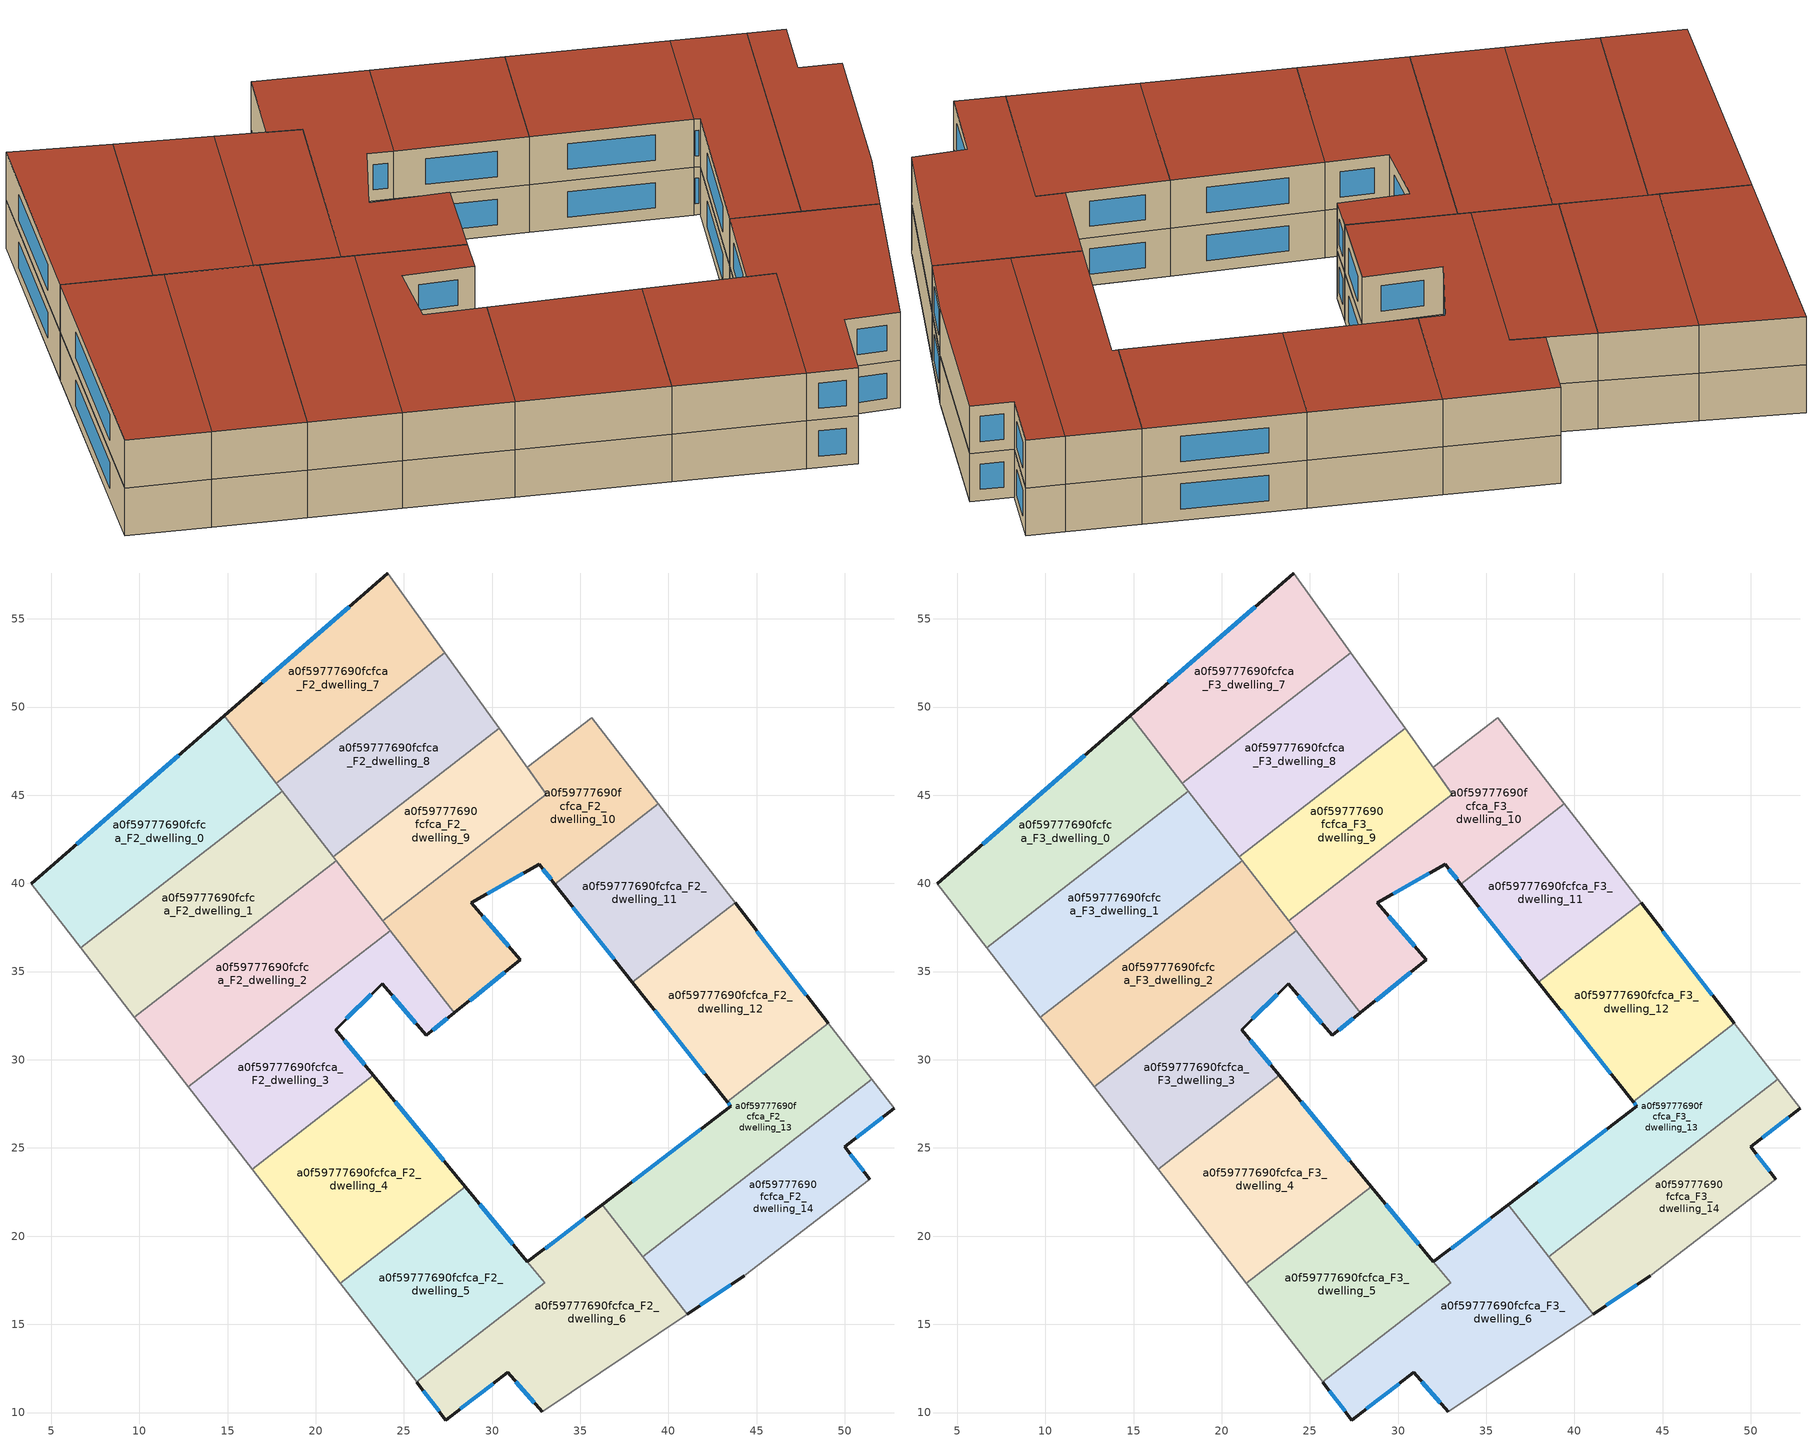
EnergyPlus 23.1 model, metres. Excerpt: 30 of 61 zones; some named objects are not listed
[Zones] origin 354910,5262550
a0f59777690fcfca_F2_dwelling_0
 floor to a0f59777690fcfca_F1_dwelling_0 (EU_floor_Construction): 14.8,49.5 18.12,45.22 6.66,36.36 3.87,39.97 z6
 wall outside (EU_wall_Construction): 14.8,49.5 3.87,39.97 z6:9
 wall to a0f59777690fcfca_F2_dwelling_1 (EU_wall_Construction): 6.66,36.36 18.12,45.22 z6:9
 wall adiabatic (EU_wall_Construction): 3.87,39.97 6.66,36.36 z6:9
 wall to a0f59777690fcfca_F2_dwelling_7 (EU_wall_Construction): 17.76,45.69 14.8,49.5 z6:9
 wall to a0f59777690fcfca_F2_dwelling_8 (EU_wall_Construction): 18.12,45.22 17.76,45.69 z6:9
 window (EU_Window_Construction): 12.23,47.27 6.44,42.21 z6.7:8.3
a0f59777690fcfca_F2_dwelling_1
 floor to a0f59777690fcfca_F1_dwelling_1 (EU_floor_Construction): 18.12,45.22 21.17,41.28 9.72,32.41 6.66,36.36 z6
 wall to a0f59777690fcfca_F2_dwelling_2 (EU_wall_Construction): 9.72,32.41 21.17,41.28 z6:9
 wall adiabatic (EU_wall_Construction): 6.66,36.36 9.72,32.41 z6:9
 wall to a0f59777690fcfca_F2_dwelling_8 (EU_wall_Construction): 20.98,41.52 18.12,45.22 z6:9
 wall to a0f59777690fcfca_F2_dwelling_9 (EU_wall_Construction): 21.17,41.28 20.98,41.52 z6:9
a0f59777690fcfca_F2_dwelling_10
 floor to a0f59777690fcfca_F1_dwelling_10 (EU_floor_Construction): 35.65,49.41 39.43,44.52 33.55,39.96 32.67,41.07 28.81,38.91 31.61,35.66 27.84,32.65 23.8,37.87 33.08,45.05 31.98,46.58 z6
 wall outside (EU_wall_Construction): 27.84,32.65 31.61,35.66 28.81,38.91 32.67,41.07 33.55,39.96 z6:9
 wall adiabatic (EU_wall_Construction): 39.43,44.52 35.65,49.41 31.98,46.58 33.08,45.05 z6:9
 wall to a0f59777690fcfca_F2_dwelling_11 (EU_wall_Construction): 33.55,39.96 39.43,44.52 z6:9
 wall to a0f59777690fcfca_F2_dwelling_3 (EU_wall_Construction): 24.22,37.33 27.84,32.65 z6:9
 wall to a0f59777690fcfca_F2_dwelling_9 (EU_wall_Construction): 33.08,45.05 23.8,37.87 z6:9
 wall to a0f59777690fcfca_F2_dwelling_2 (EU_wall_Construction): 23.8,37.87 24.22,37.33 z6:9
 window (EU_Window_Construction): 32.87,40.81 33.34,40.22 / 29.72,39.42 31.76,40.56 / 30.95,36.42 29.47,38.15 / 28.73,33.36 30.72,34.95 z6.7:8.3
a0f59777690fcfca_F2_dwelling_11
 floor to a0f59777690fcfca_F1_dwelling_11 (EU_floor_Construction): 39.43,44.52 43.77,38.91 37.95,34.41 33.55,39.96 z6
 wall outside (EU_wall_Construction): 33.55,39.96 37.95,34.41 z6:9
 wall adiabatic (EU_wall_Construction): 43.77,38.91 39.43,44.52 z6:9
 wall to a0f59777690fcfca_F2_dwelling_12 (EU_wall_Construction): 37.95,34.41 43.77,38.91 z6:9
 window (EU_Window_Construction): 34.58,38.66 36.92,35.71 z6.7:8.3
a0f59777690fcfca_F2_dwelling_12
 floor to a0f59777690fcfca_F1_dwelling_12 (EU_floor_Construction): 43.77,38.91 49.07,32.07 43.33,27.62 37.95,34.41 z6
 wall outside (EU_wall_Construction): 49.07,32.07 43.77,38.91 / 37.95,34.41 43.33,27.62 z6:9
 wall to a0f59777690fcfca_F2_dwelling_13 (EU_wall_Construction): 43.33,27.62 49.07,32.07 z6:9
 window (EU_Window_Construction): 47.82,33.67 45.02,37.3 / 39.21,32.81 42.07,29.22 z6.7:8.3
a0f59777690fcfca_F2_dwelling_13
 floor to a0f59777690fcfca_F1_dwelling_13 (EU_floor_Construction): 49.07,32.07 51.53,28.89 38.53,18.83 36.25,21.79 43.53,27.37 43.33,27.62 z6
 wall outside (EU_wall_Construction): 43.33,27.62 43.53,27.37 36.25,21.79 z6:9
 wall adiabatic (EU_wall_Construction): 51.53,28.89 49.07,32.07 z6:9
 wall to a0f59777690fcfca_F2_dwelling_14 (EU_wall_Construction): 38.53,18.83 51.53,28.89 z6:9
 wall to a0f59777690fcfca_F2_dwelling_6 (EU_wall_Construction): 36.25,21.79 38.53,18.83 z6:9
 window (EU_Window_Construction): 41.82,26.06 37.96,23.1 / 43.37,27.56 43.48,27.43 z6.7:8.3
a0f59777690fcfca_F2_dwelling_14
 floor to a0f59777690fcfca_F1_dwelling_14 (EU_floor_Construction): 51.53,28.89 52.8,27.24 49.98,25.08 51.41,23.24 44.29,17.77 41.05,15.58 38.53,18.83 z6
 wall outside (EU_wall_Construction): 41.05,15.58 44.29,17.77 / 51.41,23.24 49.98,25.08 52.8,27.24 z6:9
 wall adiabatic (EU_wall_Construction): 44.29,17.77 51.41,23.24 / 52.8,27.24 51.53,28.89 z6:9
 wall to a0f59777690fcfca_F2_dwelling_6 (EU_wall_Construction): 38.53,18.83 41.05,15.58 z6:9
 window (EU_Window_Construction): 41.81,16.09 43.53,17.25 / 50.64,25.58 52.14,26.73 / 51.07,23.67 50.32,24.64 z6.7:8.3
a0f59777690fcfca_F2_dwelling_2
 floor to a0f59777690fcfca_F1_dwelling_2 (EU_floor_Construction): 21.17,41.28 24.22,37.33 12.77,28.47 9.72,32.41 z6
 wall to a0f59777690fcfca_F2_dwelling_3 (EU_wall_Construction): 12.77,28.47 24.22,37.33 z6:9
 wall adiabatic (EU_wall_Construction): 9.72,32.41 12.77,28.47 z6:9
 wall to a0f59777690fcfca_F2_dwelling_9 (EU_wall_Construction): 23.8,37.87 21.17,41.28 z6:9
a0f59777690fcfca_F2_dwelling_3
 floor to a0f59777690fcfca_F1_dwelling_3 (EU_floor_Construction): 24.22,37.33 27.84,32.65 26.26,31.39 23.76,34.32 21.13,31.72 23.27,29.12 16.39,23.79 12.77,28.47 z6
 wall outside (EU_wall_Construction): 23.27,29.12 21.13,31.72 23.76,34.32 26.26,31.39 27.84,32.65 z6:9
 wall to a0f59777690fcfca_F2_dwelling_4 (EU_wall_Construction): 16.39,23.79 23.27,29.12 z6:9
 wall adiabatic (EU_wall_Construction): 12.77,28.47 16.39,23.79 z6:9
 window (EU_Window_Construction): 24.35,33.63 25.67,32.08 / 21.74,32.33 23.14,33.71 / 22.77,29.73 21.63,31.11 / 26.63,31.69 27.47,32.36 z6.7:8.3
a0f59777690fcfca_F2_dwelling_4
 floor to a0f59777690fcfca_F1_dwelling_4 (EU_floor_Construction): 23.27,29.12 28.48,22.8 21.39,17.32 16.39,23.79 z6
 wall outside (EU_wall_Construction): 28.48,22.8 23.27,29.12 z6:9
 wall to a0f59777690fcfca_F2_dwelling_5 (EU_wall_Construction): 21.39,17.32 28.48,22.8 z6:9
 wall adiabatic (EU_wall_Construction): 16.39,23.79 21.39,17.32 z6:9
 window (EU_Window_Construction): 27.26,24.29 24.5,27.63 z6.7:8.3
a0f59777690fcfca_F2_dwelling_5
 floor to a0f59777690fcfca_F1_dwelling_5 (EU_floor_Construction): 28.48,22.8 32.98,17.35 25.72,11.73 21.39,17.32 z6
 wall outside (EU_wall_Construction): 32,18.54 28.48,22.8 z6:9
 wall adiabatic (EU_wall_Construction): 21.39,17.32 25.72,11.73 z6:9
 wall to a0f59777690fcfca_F2_dwelling_6 (EU_wall_Construction): 25.72,11.73 32.98,17.35 32.01,18.54 z6:9
 window (EU_Window_Construction): 31.18,19.54 29.31,21.8 z6.7:8.3
a0f59777690fcfca_F2_dwelling_6
 floor to a0f59777690fcfca_F1_dwelling_6 (EU_floor_Construction): 36.25,21.79 41.05,15.58 32.84,10.04 30.89,12.27 27.38,9.58 25.72,11.73 32.98,17.35 32.01,18.54 z6
 wall outside (EU_wall_Construction): 36.25,21.79 32.01,18.54 / 25.72,11.73 27.38,9.58 30.89,12.27 32.84,10.04 z6:9
 wall adiabatic (EU_wall_Construction): 32.84,10.04 41.05,15.58 z6:9
 window (EU_Window_Construction): 35.25,21.03 33,19.3 / 31.34,11.75 32.38,10.57 / 28.2,10.21 30.06,11.64 / 26.11,11.22 26.99,10.08 z6.7:8.3
a0f59777690fcfca_F2_dwelling_7
 floor to a0f59777690fcfca_F1_dwelling_7 (EU_floor_Construction): 24.08,57.6 27.32,53.09 17.76,45.69 14.8,49.5 z6
 wall outside (EU_wall_Construction): 24.08,57.6 14.8,49.5 z6:9
 wall to a0f59777690fcfca_F2_dwelling_8 (EU_wall_Construction): 17.76,45.69 27.32,53.09 z6:9
 wall adiabatic (EU_wall_Construction): 27.32,53.09 24.08,57.6 z6:9
 window (EU_Window_Construction): 21.9,55.7 16.98,51.41 z6.7:8.3
a0f59777690fcfca_F2_dwelling_8
 floor to a0f59777690fcfca_F1_dwelling_8 (EU_floor_Construction): 27.32,53.09 30.39,48.8 20.98,41.52 17.76,45.69 z6
 wall to a0f59777690fcfca_F2_dwelling_9 (EU_wall_Construction): 20.98,41.52 30.39,48.8 z6:9
 wall adiabatic (EU_wall_Construction): 30.39,48.8 27.32,53.09 z6:9
a0f59777690fcfca_F2_dwelling_9
 floor to a0f59777690fcfca_F1_dwelling_9 (EU_floor_Construction): 30.39,48.8 33.08,45.05 23.8,37.87 20.98,41.52 z6
 wall adiabatic (EU_wall_Construction): 33.08,45.05 30.39,48.8 z6:9
a0f59777690fcfca_F3_dwelling_0
 floor to a0f59777690fcfca_F2_dwelling_0 (EU_floor_Construction): 14.8,49.5 18.12,45.22 6.66,36.36 3.87,39.97 z9
 wall outside (EU_wall_Construction): 14.8,49.5 3.87,39.97 z9:12
 wall to a0f59777690fcfca_F3_dwelling_1 (EU_wall_Construction): 6.66,36.36 18.12,45.22 z9:12
 wall adiabatic (EU_wall_Construction): 3.87,39.97 6.66,36.36 z9:12
 wall to a0f59777690fcfca_F3_dwelling_7 (EU_wall_Construction): 17.76,45.69 14.8,49.5 z9:12
 wall to a0f59777690fcfca_F3_dwelling_8 (EU_wall_Construction): 18.12,45.22 17.76,45.69 z9:12
 window (EU_Window_Construction): 12.23,47.27 6.44,42.21 z9.7:11.3
 roof outside (EU_roof_Construction): 18.12,45.22 14.8,49.5 3.87,39.97 6.66,36.36 z12
a0f59777690fcfca_F3_dwelling_1
 floor to a0f59777690fcfca_F2_dwelling_1 (EU_floor_Construction): 18.12,45.22 21.17,41.28 9.72,32.41 6.66,36.36 z9
 wall to a0f59777690fcfca_F3_dwelling_2 (EU_wall_Construction): 9.72,32.41 21.17,41.28 z9:12
 wall adiabatic (EU_wall_Construction): 6.66,36.36 9.72,32.41 z9:12
 wall to a0f59777690fcfca_F3_dwelling_8 (EU_wall_Construction): 20.98,41.52 18.12,45.22 z9:12
 wall to a0f59777690fcfca_F3_dwelling_9 (EU_wall_Construction): 21.17,41.28 20.98,41.52 z9:12
 roof outside (EU_roof_Construction): 21.17,41.28 18.12,45.22 6.66,36.36 9.72,32.41 z12
a0f59777690fcfca_F3_dwelling_10
 floor to a0f59777690fcfca_F2_dwelling_10 (EU_floor_Construction): 35.65,49.41 39.43,44.52 33.55,39.96 32.67,41.07 28.81,38.91 31.61,35.66 27.84,32.65 23.8,37.87 33.08,45.05 31.98,46.58 z9
 wall outside (EU_wall_Construction): 27.84,32.65 31.61,35.66 28.81,38.91 32.67,41.07 33.55,39.96 z9:12
 wall adiabatic (EU_wall_Construction): 39.43,44.52 35.65,49.41 31.98,46.58 33.08,45.05 z9:12
 wall to a0f59777690fcfca_F3_dwelling_11 (EU_wall_Construction): 33.55,39.96 39.43,44.52 z9:12
 wall to a0f59777690fcfca_F3_dwelling_3 (EU_wall_Construction): 24.22,37.33 27.84,32.65 z9:12
 wall to a0f59777690fcfca_F3_dwelling_9 (EU_wall_Construction): 33.08,45.05 23.8,37.87 z9:12
 wall to a0f59777690fcfca_F3_dwelling_2 (EU_wall_Construction): 23.8,37.87 24.22,37.33 z9:12
 window (EU_Window_Construction): 32.87,40.81 33.34,40.22 / 29.72,39.42 31.76,40.56 / 30.95,36.42 29.47,38.15 / 28.73,33.36 30.72,34.95 z9.7:11.3
 roof outside (EU_roof_Construction): 31.61,35.66 28.81,38.91 32.67,41.07 33.55,39.96 39.43,44.52 35.65,49.41 31.98,46.58 33.08,45.05 23.8,37.87 27.84,32.65 z12
a0f59777690fcfca_F3_dwelling_11
 floor to a0f59777690fcfca_F2_dwelling_11 (EU_floor_Construction): 39.43,44.52 43.77,38.91 37.95,34.41 33.55,39.96 z9
 wall outside (EU_wall_Construction): 33.55,39.96 37.95,34.41 z9:12
 wall adiabatic (EU_wall_Construction): 43.77,38.91 39.43,44.52 z9:12
 wall to a0f59777690fcfca_F3_dwelling_12 (EU_wall_Construction): 37.95,34.41 43.77,38.91 z9:12
 window (EU_Window_Construction): 34.58,38.66 36.92,35.71 z9.7:11.3
 roof outside (EU_roof_Construction): 43.77,38.91 39.43,44.52 33.55,39.96 37.95,34.41 z12
a0f59777690fcfca_F3_dwelling_12
 floor to a0f59777690fcfca_F2_dwelling_12 (EU_floor_Construction): 43.77,38.91 49.07,32.07 43.33,27.62 37.95,34.41 z9
 wall outside (EU_wall_Construction): 49.07,32.07 43.77,38.91 / 37.95,34.41 43.33,27.62 z9:12
 wall to a0f59777690fcfca_F3_dwelling_13 (EU_wall_Construction): 43.33,27.62 49.07,32.07 z9:12
 window (EU_Window_Construction): 47.82,33.67 45.02,37.3 / 39.21,32.81 42.07,29.22 z9.7:11.3
 roof outside (EU_roof_Construction): 49.07,32.07 43.77,38.91 37.95,34.41 43.33,27.62 z12
a0f59777690fcfca_F3_dwelling_13
 floor to a0f59777690fcfca_F2_dwelling_13 (EU_floor_Construction): 49.07,32.07 51.53,28.89 38.53,18.83 36.25,21.79 43.53,27.37 43.33,27.62 z9
 wall outside (EU_wall_Construction): 43.33,27.62 43.53,27.37 36.25,21.79 z9:12
 wall adiabatic (EU_wall_Construction): 51.53,28.89 49.07,32.07 z9:12
 wall to a0f59777690fcfca_F3_dwelling_14 (EU_wall_Construction): 38.53,18.83 51.53,28.89 z9:12
 wall to a0f59777690fcfca_F3_dwelling_6 (EU_wall_Construction): 36.25,21.79 38.53,18.83 z9:12
 window (EU_Window_Construction): 41.82,26.06 37.96,23.1 / 43.37,27.56 43.48,27.43 z9.7:11.3
 roof outside (EU_roof_Construction): 51.53,28.89 49.07,32.07 43.33,27.62 43.53,27.37 36.25,21.79 38.53,18.83 z12
a0f59777690fcfca_F3_dwelling_14
 floor to a0f59777690fcfca_F2_dwelling_14 (EU_floor_Construction): 51.53,28.89 52.8,27.24 49.98,25.08 51.41,23.24 44.29,17.77 41.05,15.58 38.53,18.83 z9
 wall outside (EU_wall_Construction): 41.05,15.58 44.29,17.77 / 51.41,23.24 49.98,25.08 52.8,27.24 z9:12
 wall adiabatic (EU_wall_Construction): 44.29,17.77 51.41,23.24 / 52.8,27.24 51.53,28.89 z9:12
 wall to a0f59777690fcfca_F3_dwelling_6 (EU_wall_Construction): 38.53,18.83 41.05,15.58 z9:12
 window (EU_Window_Construction): 41.81,16.09 43.53,17.25 / 50.64,25.58 52.14,26.73 / 51.07,23.67 50.32,24.64 z9.7:11.3
 roof outside (EU_roof_Construction): 51.41,23.24 49.98,25.08 52.8,27.24 51.53,28.89 38.53,18.83 41.05,15.58 44.29,17.77 z12
a0f59777690fcfca_F3_dwelling_2
 floor to a0f59777690fcfca_F2_dwelling_2 (EU_floor_Construction): 21.17,41.28 24.22,37.33 12.77,28.47 9.72,32.41 z9
 wall to a0f59777690fcfca_F3_dwelling_3 (EU_wall_Construction): 12.77,28.47 24.22,37.33 z9:12
 wall adiabatic (EU_wall_Construction): 9.72,32.41 12.77,28.47 z9:12
 wall to a0f59777690fcfca_F3_dwelling_9 (EU_wall_Construction): 23.8,37.87 21.17,41.28 z9:12
 roof outside (EU_roof_Construction): 24.22,37.33 21.17,41.28 9.72,32.41 12.77,28.47 z12
a0f59777690fcfca_F3_dwelling_3
 floor to a0f59777690fcfca_F2_dwelling_3 (EU_floor_Construction): 24.22,37.33 27.84,32.65 26.26,31.39 23.76,34.32 21.13,31.72 23.27,29.12 16.39,23.79 12.77,28.47 z9
 wall outside (EU_wall_Construction): 23.27,29.12 21.13,31.72 23.76,34.32 26.26,31.39 27.84,32.65 z9:12
 wall to a0f59777690fcfca_F3_dwelling_4 (EU_wall_Construction): 16.39,23.79 23.27,29.12 z9:12
 wall adiabatic (EU_wall_Construction): 12.77,28.47 16.39,23.79 z9:12
 window (EU_Window_Construction): 24.35,33.63 25.67,32.08 / 21.74,32.33 23.14,33.71 / 22.77,29.73 21.63,31.11 / 26.63,31.69 27.47,32.36 z9.7:11.3
 roof outside (EU_roof_Construction): 23.27,29.12 21.13,31.72 23.76,34.32 26.26,31.39 27.84,32.65 24.22,37.33 12.77,28.47 16.39,23.79 z12
a0f59777690fcfca_F3_dwelling_4
 floor to a0f59777690fcfca_F2_dwelling_4 (EU_floor_Construction): 23.27,29.12 28.48,22.8 21.39,17.32 16.39,23.79 z9
 wall outside (EU_wall_Construction): 28.48,22.8 23.27,29.12 z9:12
 wall to a0f59777690fcfca_F3_dwelling_5 (EU_wall_Construction): 21.39,17.32 28.48,22.8 z9:12
 wall adiabatic (EU_wall_Construction): 16.39,23.79 21.39,17.32 z9:12
 window (EU_Window_Construction): 27.26,24.29 24.5,27.63 z9.7:11.3
 roof outside (EU_roof_Construction): 28.48,22.8 23.27,29.12 16.39,23.79 21.39,17.32 z12
a0f59777690fcfca_F3_dwelling_5
 floor to a0f59777690fcfca_F2_dwelling_5 (EU_floor_Construction): 28.48,22.8 32.98,17.35 25.72,11.73 21.39,17.32 z9
 wall outside (EU_wall_Construction): 32,18.54 28.48,22.8 z9:12
 wall adiabatic (EU_wall_Construction): 21.39,17.32 25.72,11.73 z9:12
 wall to a0f59777690fcfca_F3_dwelling_6 (EU_wall_Construction): 25.72,11.73 32.98,17.35 32.01,18.54 z9:12
 window (EU_Window_Construction): 31.18,19.54 29.31,21.8 z9.7:11.3
 roof outside (EU_roof_Construction): 32.98,17.35 28.48,22.8 21.39,17.32 25.72,11.73 z12
a0f59777690fcfca_F3_dwelling_6
 floor to a0f59777690fcfca_F2_dwelling_6 (EU_floor_Construction): 36.25,21.79 41.05,15.58 32.84,10.04 30.89,12.27 27.38,9.58 25.72,11.73 32.98,17.35 32.01,18.54 z9
 wall outside (EU_wall_Construction): 36.25,21.79 32.01,18.54 / 25.72,11.73 27.38,9.58 30.89,12.27 32.84,10.04 z9:12
 wall adiabatic (EU_wall_Construction): 32.84,10.04 41.05,15.58 z9:12
 window (EU_Window_Construction): 35.25,21.03 33,19.3 / 31.34,11.75 32.38,10.57 / 28.2,10.21 30.06,11.64 / 26.11,11.22 26.99,10.08 z9.7:11.3
 roof outside (EU_roof_Construction): 41.05,15.58 36.25,21.79 32.01,18.54 32.98,17.35 25.72,11.73 27.38,9.58 30.89,12.27 32.84,10.04 z12
a0f59777690fcfca_F3_dwelling_7
 floor to a0f59777690fcfca_F2_dwelling_7 (EU_floor_Construction): 24.08,57.6 27.32,53.09 17.76,45.69 14.8,49.5 z9
 wall outside (EU_wall_Construction): 24.08,57.6 14.8,49.5 z9:12
 wall to a0f59777690fcfca_F3_dwelling_8 (EU_wall_Construction): 17.76,45.69 27.32,53.09 z9:12
 wall adiabatic (EU_wall_Construction): 27.32,53.09 24.08,57.6 z9:12
 window (EU_Window_Construction): 21.9,55.7 16.98,51.41 z9.7:11.3
 roof outside (EU_roof_Construction): 27.32,53.09 24.08,57.6 14.8,49.5 17.76,45.69 z12
a0f59777690fcfca_F3_dwelling_8
 floor to a0f59777690fcfca_F2_dwelling_8 (EU_floor_Construction): 27.32,53.09 30.39,48.8 20.98,41.52 17.76,45.69 z9
 wall to a0f59777690fcfca_F3_dwelling_9 (EU_wall_Construction): 20.98,41.52 30.39,48.8 z9:12
 wall adiabatic (EU_wall_Construction): 30.39,48.8 27.32,53.09 z9:12
 roof outside (EU_roof_Construction): 30.39,48.8 27.32,53.09 17.76,45.69 20.98,41.52 z12
a0f59777690fcfca_F3_dwelling_9
 floor to a0f59777690fcfca_F2_dwelling_9 (EU_floor_Construction): 30.39,48.8 33.08,45.05 23.8,37.87 20.98,41.52 z9
 wall adiabatic (EU_wall_Construction): 33.08,45.05 30.39,48.8 z9:12
 roof outside (EU_roof_Construction): 33.08,45.05 30.39,48.8 20.98,41.52 23.8,37.87 z12
[Building]
EU S2 Campaign: North Axis=0; Terrain=City; Solar Distribution=FullExterior
[Site:Location]
Budapest.Ferenc.Liszt.Intl.AP: Latitude=47.437; Longitude=19.256; Time Zone=1; Elevation=185
[SizingPeriod:WeatherFileDays]
AnnualSizingPeriod: Begin Month=1; Begin Day of Month=1; End Month=12; End Day of Month=31; Day of Week for Start Day=Monday; Use Weather File Daylight Saving Period=No; Use Weather File Rain and Snow Indicators=No
[MATERIAL]
EU_InternalMass_Material: Roughness=MediumRough; Thickness=0.1; Conductivity=1; Density=1800; Specific Heat=900; Thermal Absorptance=0.9; Solar Absorptance=0.7; Visible Absorptance=0.7
[MATERIAL:NOMASS] Roughness=MediumRough; Thermal Absorptance=0.9; Solar Absorptance=0.7; Visible Absorptance=0.7
Name | Thermal Resistance
EU_wall_NoMass | 0.832559
EU_roof_NoMass | 1.39638
EU_floor_NoMass | 0.872794
[WINDOWMATERIAL:SIMPLEGLAZINGSYSTEM]
EU_Window_SimpleGlazing: UFactor=2.79869; Solar Heat Gain Coefficient=0.75; Visible Transmittance=0.75
[CONSTRUCTION]
EU_wall_Construction: EU_wall_NoMass
EU_roof_Construction: EU_roof_NoMass
EU_floor_Construction: EU_floor_NoMass
EU_Window_Construction: EU_Window_SimpleGlazing
EU_InternalMass_Construction: EU_InternalMass_Material
[ZONE] Type=1; Multiplier=1; Ceiling Height=autocalculate; Floor Area=autocalculate; Part of Total Floor Area=Yes
Name | Volume
a0f59777690fcfca_F2_dwelling_0; a0f59777690fcfca_F3_dwelling_0 | 216.786
a0f59777690fcfca_F2_dwelling_1; a0f59777690fcfca_F3_dwelling_1 | 216.788
a0f59777690fcfca_F2_dwelling_10; a0f59777690fcfca_F3_dwelling_10 | 248.154
a0f59777690fcfca_F2_dwelling_11; a0f59777690fcfca_F3_dwelling_11 | 157.465
a0f59777690fcfca_F2_dwelling_12; a0f59777690fcfca_F3_dwelling_12 | 189.694
a0f59777690fcfca_F2_dwelling_13; a0f59777690fcfca_F3_dwelling_13 | 189.69
a0f59777690fcfca_F2_dwelling_14; a0f59777690fcfca_F3_dwelling_14 | 189.686
a0f59777690fcfca_F2_dwelling_2; a0f59777690fcfca_F3_dwelling_2 | 216.749
a0f59777690fcfca_F2_dwelling_3; a0f59777690fcfca_F3_dwelling_3 | 216.849
a0f59777690fcfca_F2_dwelling_4; a0f59777690fcfca_F3_dwelling_4 | 216.71
a0f59777690fcfca_F2_dwelling_5; a0f59777690fcfca_F3_dwelling_5 | 192.337
a0f59777690fcfca_F2_dwelling_6; a0f59777690fcfca_F3_dwelling_6 | 241.131
a0f59777690fcfca_F2_dwelling_7; a0f59777690fcfca_F3_dwelling_7 | 189.691
a0f59777690fcfca_F2_dwelling_8; a0f59777690fcfca_F3_dwelling_8 | 189.697
a0f59777690fcfca_F2_dwelling_9; a0f59777690fcfca_F3_dwelling_9 | 163.408
[INTERNALMASS] Construction=EU_InternalMass_Construction
Name | Zone or ZoneList | Surface Area
a0f59777690fcfca_F2_dwelling_0_EU_InternalMass | a0f59777690fcfca_F2_dwelling_0 | 72.2622
a0f59777690fcfca_F2_dwelling_1_EU_InternalMass | a0f59777690fcfca_F2_dwelling_1 | 72.2628
a0f59777690fcfca_F2_dwelling_2_EU_InternalMass | a0f59777690fcfca_F2_dwelling_2 | 72.2497
a0f59777690fcfca_F2_dwelling_3_EU_InternalMass | a0f59777690fcfca_F2_dwelling_3 | 72.2827
a0f59777690fcfca_F2_dwelling_4_EU_InternalMass | a0f59777690fcfca_F2_dwelling_4 | 72.2366
a0f59777690fcfca_F2_dwelling_5_EU_InternalMass | a0f59777690fcfca_F2_dwelling_5 | 64.1364
a0f59777690fcfca_F2_dwelling_6_EU_InternalMass | a0f59777690fcfca_F2_dwelling_6 | 80.3788
a0f59777690fcfca_F2_dwelling_7_EU_InternalMass | a0f59777690fcfca_F2_dwelling_7 | 63.2305
a0f59777690fcfca_F2_dwelling_8_EU_InternalMass | a0f59777690fcfca_F2_dwelling_8 | 63.232
a0f59777690fcfca_F2_dwelling_9_EU_InternalMass | a0f59777690fcfca_F2_dwelling_9 | 54.4799
a0f59777690fcfca_F2_dwelling_10_EU_InternalMass | a0f59777690fcfca_F2_dwelling_10 | 82.7177
a0f59777690fcfca_F2_dwelling_11_EU_InternalMass | a0f59777690fcfca_F2_dwelling_11 | 52.4884
a0f59777690fcfca_F2_dwelling_12_EU_InternalMass | a0f59777690fcfca_F2_dwelling_12 | 63.2314
a0f59777690fcfca_F2_dwelling_13_EU_InternalMass | a0f59777690fcfca_F2_dwelling_13 | 63.2299
a0f59777690fcfca_F2_dwelling_14_EU_InternalMass | a0f59777690fcfca_F2_dwelling_14 | 63.2289
a0f59777690fcfca_F3_dwelling_0_EU_InternalMass | a0f59777690fcfca_F3_dwelling_0 | 72.2622
a0f59777690fcfca_F3_dwelling_1_EU_InternalMass | a0f59777690fcfca_F3_dwelling_1 | 72.2628
a0f59777690fcfca_F3_dwelling_2_EU_InternalMass | a0f59777690fcfca_F3_dwelling_2 | 72.2497
a0f59777690fcfca_F3_dwelling_3_EU_InternalMass | a0f59777690fcfca_F3_dwelling_3 | 72.2827
a0f59777690fcfca_F3_dwelling_4_EU_InternalMass | a0f59777690fcfca_F3_dwelling_4 | 72.2366
a0f59777690fcfca_F3_dwelling_5_EU_InternalMass | a0f59777690fcfca_F3_dwelling_5 | 64.1364
a0f59777690fcfca_F3_dwelling_6_EU_InternalMass | a0f59777690fcfca_F3_dwelling_6 | 80.3788
a0f59777690fcfca_F3_dwelling_7_EU_InternalMass | a0f59777690fcfca_F3_dwelling_7 | 63.2305
a0f59777690fcfca_F3_dwelling_8_EU_InternalMass | a0f59777690fcfca_F3_dwelling_8 | 63.232
a0f59777690fcfca_F3_dwelling_9_EU_InternalMass | a0f59777690fcfca_F3_dwelling_9 | 54.4799
a0f59777690fcfca_F3_dwelling_10_EU_InternalMass | a0f59777690fcfca_F3_dwelling_10 | 82.7177
a0f59777690fcfca_F3_dwelling_11_EU_InternalMass | a0f59777690fcfca_F3_dwelling_11 | 52.4884
a0f59777690fcfca_F3_dwelling_12_EU_InternalMass | a0f59777690fcfca_F3_dwelling_12 | 63.2314
a0f59777690fcfca_F3_dwelling_13_EU_InternalMass | a0f59777690fcfca_F3_dwelling_13 | 63.2299
a0f59777690fcfca_F3_dwelling_14_EU_InternalMass | a0f59777690fcfca_F3_dwelling_14 | 63.2289
[OTHEREQUIPMENT] Fuel Type=Electricity; Design Level Calculation Method=Watts/Area; Power per Zone Floor Area=1; Fraction Latent=0; Fraction Radiant=0; Fraction Lost=0; Carbon Dioxide Generation Rate=0; EndUse Subcategory=EU_Step8_InternalGains
Name | Zone or ZoneList or Space or SpaceList | Schedule
EU_Step8_InternalGain_a0f59777690fcfca_F2_dwelling_0_f000 | a0f59777690fcfca_F2_dwelling_0 | EU_Step8_GainSchedule_a0f59777690fcfca_F2_dwelling_0_f000
EU_Step8_InternalGain_a0f59777690fcfca_F2_dwelling_1_f000 | a0f59777690fcfca_F2_dwelling_1 | EU_Step8_GainSchedule_a0f59777690fcfca_F2_dwelling_1_f000
EU_Step8_InternalGain_a0f59777690fcfca_F2_dwelling_2_f000 | a0f59777690fcfca_F2_dwelling_2 | EU_Step8_GainSchedule_a0f59777690fcfca_F2_dwelling_2_f000
EU_Step8_InternalGain_a0f59777690fcfca_F2_dwelling_3_f000 | a0f59777690fcfca_F2_dwelling_3 | EU_Step8_GainSchedule_a0f59777690fcfca_F2_dwelling_3_f000
EU_Step8_InternalGain_a0f59777690fcfca_F2_dwelling_4_f000 | a0f59777690fcfca_F2_dwelling_4 | EU_Step8_GainSchedule_a0f59777690fcfca_F2_dwelling_4_f000
EU_Step8_InternalGain_a0f59777690fcfca_F2_dwelling_5_f000 | a0f59777690fcfca_F2_dwelling_5 | EU_Step8_GainSchedule_a0f59777690fcfca_F2_dwelling_5_f000
EU_Step8_InternalGain_a0f59777690fcfca_F2_dwelling_6_f000 | a0f59777690fcfca_F2_dwelling_6 | EU_Step8_GainSchedule_a0f59777690fcfca_F2_dwelling_6_f000
EU_Step8_InternalGain_a0f59777690fcfca_F2_dwelling_7_f000 | a0f59777690fcfca_F2_dwelling_7 | EU_Step8_GainSchedule_a0f59777690fcfca_F2_dwelling_7_f000
EU_Step8_InternalGain_a0f59777690fcfca_F2_dwelling_8_f000 | a0f59777690fcfca_F2_dwelling_8 | EU_Step8_GainSchedule_a0f59777690fcfca_F2_dwelling_8_f000
EU_Step8_InternalGain_a0f59777690fcfca_F2_dwelling_9_f000 | a0f59777690fcfca_F2_dwelling_9 | EU_Step8_GainSchedule_a0f59777690fcfca_F2_dwelling_9_f000
EU_Step8_InternalGain_a0f59777690fcfca_F2_dwelling_10_f000 | a0f59777690fcfca_F2_dwelling_10 | EU_Step8_GainSchedule_a0f59777690fcfca_F2_dwelling_10_f000
EU_Step8_InternalGain_a0f59777690fcfca_F2_dwelling_11_f000 | a0f59777690fcfca_F2_dwelling_11 | EU_Step8_GainSchedule_a0f59777690fcfca_F2_dwelling_11_f000
EU_Step8_InternalGain_a0f59777690fcfca_F2_dwelling_12_f000 | a0f59777690fcfca_F2_dwelling_12 | EU_Step8_GainSchedule_a0f59777690fcfca_F2_dwelling_12_f000
EU_Step8_InternalGain_a0f59777690fcfca_F2_dwelling_13_f000 | a0f59777690fcfca_F2_dwelling_13 | EU_Step8_GainSchedule_a0f59777690fcfca_F2_dwelling_13_f000
EU_Step8_InternalGain_a0f59777690fcfca_F2_dwelling_14_f000 | a0f59777690fcfca_F2_dwelling_14 | EU_Step8_GainSchedule_a0f59777690fcfca_F2_dwelling_14_f000
EU_Step8_InternalGain_a0f59777690fcfca_F3_dwelling_0_f000 | a0f59777690fcfca_F3_dwelling_0 | EU_Step8_GainSchedule_a0f59777690fcfca_F3_dwelling_0_f000
EU_Step8_InternalGain_a0f59777690fcfca_F3_dwelling_1_f000 | a0f59777690fcfca_F3_dwelling_1 | EU_Step8_GainSchedule_a0f59777690fcfca_F3_dwelling_1_f000
EU_Step8_InternalGain_a0f59777690fcfca_F3_dwelling_2_f000 | a0f59777690fcfca_F3_dwelling_2 | EU_Step8_GainSchedule_a0f59777690fcfca_F3_dwelling_2_f000
EU_Step8_InternalGain_a0f59777690fcfca_F3_dwelling_3_f000 | a0f59777690fcfca_F3_dwelling_3 | EU_Step8_GainSchedule_a0f59777690fcfca_F3_dwelling_3_f000
EU_Step8_InternalGain_a0f59777690fcfca_F3_dwelling_4_f000 | a0f59777690fcfca_F3_dwelling_4 | EU_Step8_GainSchedule_a0f59777690fcfca_F3_dwelling_4_f000
EU_Step8_InternalGain_a0f59777690fcfca_F3_dwelling_5_f000 | a0f59777690fcfca_F3_dwelling_5 | EU_Step8_GainSchedule_a0f59777690fcfca_F3_dwelling_5_f000
EU_Step8_InternalGain_a0f59777690fcfca_F3_dwelling_6_f000 | a0f59777690fcfca_F3_dwelling_6 | EU_Step8_GainSchedule_a0f59777690fcfca_F3_dwelling_6_f000
EU_Step8_InternalGain_a0f59777690fcfca_F3_dwelling_7_f000 | a0f59777690fcfca_F3_dwelling_7 | EU_Step8_GainSchedule_a0f59777690fcfca_F3_dwelling_7_f000
EU_Step8_InternalGain_a0f59777690fcfca_F3_dwelling_8_f000 | a0f59777690fcfca_F3_dwelling_8 | EU_Step8_GainSchedule_a0f59777690fcfca_F3_dwelling_8_f000
EU_Step8_InternalGain_a0f59777690fcfca_F3_dwelling_9_f000 | a0f59777690fcfca_F3_dwelling_9 | EU_Step8_GainSchedule_a0f59777690fcfca_F3_dwelling_9_f000
EU_Step8_InternalGain_a0f59777690fcfca_F3_dwelling_10_f000 | a0f59777690fcfca_F3_dwelling_10 | EU_Step8_GainSchedule_a0f59777690fcfca_F3_dwelling_10_f000
EU_Step8_InternalGain_a0f59777690fcfca_F3_dwelling_11_f000 | a0f59777690fcfca_F3_dwelling_11 | EU_Step8_GainSchedule_a0f59777690fcfca_F3_dwelling_11_f000
EU_Step8_InternalGain_a0f59777690fcfca_F3_dwelling_12_f000 | a0f59777690fcfca_F3_dwelling_12 | EU_Step8_GainSchedule_a0f59777690fcfca_F3_dwelling_12_f000
EU_Step8_InternalGain_a0f59777690fcfca_F3_dwelling_13_f000 | a0f59777690fcfca_F3_dwelling_13 | EU_Step8_GainSchedule_a0f59777690fcfca_F3_dwelling_13_f000
EU_Step8_InternalGain_a0f59777690fcfca_F3_dwelling_14_f000 | a0f59777690fcfca_F3_dwelling_14 | EU_Step8_GainSchedule_a0f59777690fcfca_F3_dwelling_14_f000
[ZONEVENTILATION:DESIGNFLOWRATE] Schedule=EU_AlwaysOn; Design Flow Rate Calculation Method=AirChanges/Hour; Air Changes per Hour=0.475469; Ventilation Type=Natural; Fan Pressure Rise=0; Fan Total Efficiency=1; Constant Term Coefficient=1; Temperature Term Coefficient=0; Velocity Term Coefficient=0; Velocity Squared Term Coefficient=0; Minimum Indoor Temperature=-100; Maximum Indoor Temperature=100; Delta Temperature=-100; Minimum Outdoor Temperature=-100; Maximum Outdoor Temperature=100; Maximum Wind Speed=40
Name | Zone or ZoneList or Space or SpaceList
EU_ConstantAir_a0f59777690fcfca_F2_dwelling_0 | a0f59777690fcfca_F2_dwelling_0
EU_ConstantAir_a0f59777690fcfca_F2_dwelling_1 | a0f59777690fcfca_F2_dwelling_1
EU_ConstantAir_a0f59777690fcfca_F2_dwelling_2 | a0f59777690fcfca_F2_dwelling_2
EU_ConstantAir_a0f59777690fcfca_F2_dwelling_3 | a0f59777690fcfca_F2_dwelling_3
EU_ConstantAir_a0f59777690fcfca_F2_dwelling_4 | a0f59777690fcfca_F2_dwelling_4
EU_ConstantAir_a0f59777690fcfca_F2_dwelling_5 | a0f59777690fcfca_F2_dwelling_5
EU_ConstantAir_a0f59777690fcfca_F2_dwelling_6 | a0f59777690fcfca_F2_dwelling_6
EU_ConstantAir_a0f59777690fcfca_F2_dwelling_7 | a0f59777690fcfca_F2_dwelling_7
EU_ConstantAir_a0f59777690fcfca_F2_dwelling_8 | a0f59777690fcfca_F2_dwelling_8
EU_ConstantAir_a0f59777690fcfca_F2_dwelling_9 | a0f59777690fcfca_F2_dwelling_9
EU_ConstantAir_a0f59777690fcfca_F2_dwelling_10 | a0f59777690fcfca_F2_dwelling_10
EU_ConstantAir_a0f59777690fcfca_F2_dwelling_11 | a0f59777690fcfca_F2_dwelling_11
EU_ConstantAir_a0f59777690fcfca_F2_dwelling_12 | a0f59777690fcfca_F2_dwelling_12
EU_ConstantAir_a0f59777690fcfca_F2_dwelling_13 | a0f59777690fcfca_F2_dwelling_13
EU_ConstantAir_a0f59777690fcfca_F2_dwelling_14 | a0f59777690fcfca_F2_dwelling_14
EU_ConstantAir_a0f59777690fcfca_F3_dwelling_0 | a0f59777690fcfca_F3_dwelling_0
EU_ConstantAir_a0f59777690fcfca_F3_dwelling_1 | a0f59777690fcfca_F3_dwelling_1
EU_ConstantAir_a0f59777690fcfca_F3_dwelling_2 | a0f59777690fcfca_F3_dwelling_2
EU_ConstantAir_a0f59777690fcfca_F3_dwelling_3 | a0f59777690fcfca_F3_dwelling_3
EU_ConstantAir_a0f59777690fcfca_F3_dwelling_4 | a0f59777690fcfca_F3_dwelling_4
EU_ConstantAir_a0f59777690fcfca_F3_dwelling_5 | a0f59777690fcfca_F3_dwelling_5
EU_ConstantAir_a0f59777690fcfca_F3_dwelling_6 | a0f59777690fcfca_F3_dwelling_6
EU_ConstantAir_a0f59777690fcfca_F3_dwelling_7 | a0f59777690fcfca_F3_dwelling_7
EU_ConstantAir_a0f59777690fcfca_F3_dwelling_8 | a0f59777690fcfca_F3_dwelling_8
EU_ConstantAir_a0f59777690fcfca_F3_dwelling_9 | a0f59777690fcfca_F3_dwelling_9
EU_ConstantAir_a0f59777690fcfca_F3_dwelling_10 | a0f59777690fcfca_F3_dwelling_10
EU_ConstantAir_a0f59777690fcfca_F3_dwelling_11 | a0f59777690fcfca_F3_dwelling_11
EU_ConstantAir_a0f59777690fcfca_F3_dwelling_12 | a0f59777690fcfca_F3_dwelling_12
EU_ConstantAir_a0f59777690fcfca_F3_dwelling_13 | a0f59777690fcfca_F3_dwelling_13
EU_ConstantAir_a0f59777690fcfca_F3_dwelling_14 | a0f59777690fcfca_F3_dwelling_14
[HVACTEMPLATE:THERMOSTAT] Constant Heating Setpoint=20; Constant Cooling Setpoint=50
EU_HeatOnly_a0f59777690fcfca_F2_dwelling_9; EU_HeatOnly_a0f59777690fcfca_F2_dwelling_10; EU_HeatOnly_a0f59777690fcfca_F2_dwelling_11; EU_HeatOnly_a0f59777690fcfca_F2_dwelling_12; EU_HeatOnly_a0f59777690fcfca_F2_dwelling_13; EU_HeatOnly_a0f59777690fcfca_F2_dwelling_14; EU_HeatOnly_a0f59777690fcfca_F3_dwelling_0; EU_HeatOnly_a0f59777690fcfca_F3_dwelling_1; EU_HeatOnly_a0f59777690fcfca_F3_dwelling_2; EU_HeatOnly_a0f59777690fcfca_F3_dwelling_3; EU_HeatOnly_a0f59777690fcfca_F3_dwelling_4; EU_HeatOnly_a0f59777690fcfca_F3_dwelling_5; EU_HeatOnly_a0f59777690fcfca_F3_dwelling_6; EU_HeatOnly_a0f59777690fcfca_F3_dwelling_7; EU_HeatOnly_a0f59777690fcfca_F3_dwelling_8; EU_HeatOnly_a0f59777690fcfca_F3_dwelling_9; EU_HeatOnly_a0f59777690fcfca_F3_dwelling_10; EU_HeatOnly_a0f59777690fcfca_F3_dwelling_11; EU_HeatOnly_a0f59777690fcfca_F3_dwelling_12; EU_HeatOnly_a0f59777690fcfca_F3_dwelling_13; EU_HeatOnly_a0f59777690fcfca_F3_dwelling_14
[HVACTEMPLATE:ZONE:IDEALLOADSAIRSYSTEM] System Availability Schedule=EU_AlwaysOn; Maximum Heating Supply Air Temperature=50; Minimum Cooling Supply Air Temperature=13; Maximum Heating Supply Air Humidity Ratio=0.0156; Minimum Cooling Supply Air Humidity Ratio=0.0077; Heating Limit=NoLimit; Cooling Limit=NoLimit; Heating Availability Schedule=EU_AlwaysOn; Cooling Availability Schedule=EU_CoolingOff; Dehumidification Control Type=ConstantSensibleHeatRatio; Cooling Sensible Heat Ratio=0.7; Dehumidification Setpoint=60; Humidification Control Type=None; Humidification Setpoint=30; Outdoor Air Method=None; Outdoor Air Flow Rate per Person=0.00944; Outdoor Air Flow Rate per Zone Floor Area=0; Outdoor Air Flow Rate per Zone=0; Demand Controlled Ventilation Type=None; Outdoor Air Economizer Type=NoEconomizer; Heat Recovery Type=None; Sensible Heat Recovery Effectiveness=0.7; Latent Heat Recovery Effectiveness=0.65
Name | Template Thermostat
a0f59777690fcfca_F2_dwelling_0 | EU_HeatOnly_a0f59777690fcfca_F2_dwelling_0
a0f59777690fcfca_F2_dwelling_1 | EU_HeatOnly_a0f59777690fcfca_F2_dwelling_1
a0f59777690fcfca_F2_dwelling_2 | EU_HeatOnly_a0f59777690fcfca_F2_dwelling_2
a0f59777690fcfca_F2_dwelling_3 | EU_HeatOnly_a0f59777690fcfca_F2_dwelling_3
a0f59777690fcfca_F2_dwelling_4 | EU_HeatOnly_a0f59777690fcfca_F2_dwelling_4
a0f59777690fcfca_F2_dwelling_5 | EU_HeatOnly_a0f59777690fcfca_F2_dwelling_5
a0f59777690fcfca_F2_dwelling_6 | EU_HeatOnly_a0f59777690fcfca_F2_dwelling_6
a0f59777690fcfca_F2_dwelling_7 | EU_HeatOnly_a0f59777690fcfca_F2_dwelling_7
a0f59777690fcfca_F2_dwelling_8 | EU_HeatOnly_a0f59777690fcfca_F2_dwelling_8
a0f59777690fcfca_F2_dwelling_9 | EU_HeatOnly_a0f59777690fcfca_F2_dwelling_9
a0f59777690fcfca_F2_dwelling_10 | EU_HeatOnly_a0f59777690fcfca_F2_dwelling_10
a0f59777690fcfca_F2_dwelling_11 | EU_HeatOnly_a0f59777690fcfca_F2_dwelling_11
a0f59777690fcfca_F2_dwelling_12 | EU_HeatOnly_a0f59777690fcfca_F2_dwelling_12
a0f59777690fcfca_F2_dwelling_13 | EU_HeatOnly_a0f59777690fcfca_F2_dwelling_13
a0f59777690fcfca_F2_dwelling_14 | EU_HeatOnly_a0f59777690fcfca_F2_dwelling_14
a0f59777690fcfca_F3_dwelling_0 | EU_HeatOnly_a0f59777690fcfca_F3_dwelling_0
a0f59777690fcfca_F3_dwelling_1 | EU_HeatOnly_a0f59777690fcfca_F3_dwelling_1
a0f59777690fcfca_F3_dwelling_2 | EU_HeatOnly_a0f59777690fcfca_F3_dwelling_2
a0f59777690fcfca_F3_dwelling_3 | EU_HeatOnly_a0f59777690fcfca_F3_dwelling_3
a0f59777690fcfca_F3_dwelling_4 | EU_HeatOnly_a0f59777690fcfca_F3_dwelling_4
a0f59777690fcfca_F3_dwelling_5 | EU_HeatOnly_a0f59777690fcfca_F3_dwelling_5
a0f59777690fcfca_F3_dwelling_6 | EU_HeatOnly_a0f59777690fcfca_F3_dwelling_6
a0f59777690fcfca_F3_dwelling_7 | EU_HeatOnly_a0f59777690fcfca_F3_dwelling_7
a0f59777690fcfca_F3_dwelling_8 | EU_HeatOnly_a0f59777690fcfca_F3_dwelling_8
a0f59777690fcfca_F3_dwelling_9 | EU_HeatOnly_a0f59777690fcfca_F3_dwelling_9
a0f59777690fcfca_F3_dwelling_10 | EU_HeatOnly_a0f59777690fcfca_F3_dwelling_10
a0f59777690fcfca_F3_dwelling_11 | EU_HeatOnly_a0f59777690fcfca_F3_dwelling_11
a0f59777690fcfca_F3_dwelling_12 | EU_HeatOnly_a0f59777690fcfca_F3_dwelling_12
a0f59777690fcfca_F3_dwelling_13 | EU_HeatOnly_a0f59777690fcfca_F3_dwelling_13
a0f59777690fcfca_F3_dwelling_14 | EU_HeatOnly_a0f59777690fcfca_F3_dwelling_14
[SIZING:ZONE] Zone Cooling Design Supply Air Temperature Input Method=SupplyAirTemperature; Zone Cooling Design Supply Air Temperature=13; Zone Heating Design Supply Air Temperature Input Method=SupplyAirTemperature; Zone Heating Design Supply Air Temperature=50; Zone Cooling Design Supply Air Humidity Ratio=0.008; Zone Heating Design Supply Air Humidity Ratio=0.008; Cooling Design Air Flow Method=DesignDay; Cooling Design Air Flow Rate=0; Cooling Minimum Air Flow per Zone Floor Area=0.000762; Cooling Minimum Air Flow=0; Cooling Minimum Air Flow Fraction=0.2; Heating Design Air Flow Method=DesignDay; Heating Design Air Flow Rate=0; Heating Maximum Air Flow per Zone Floor Area=0.002032; Heating Maximum Air Flow=0.141576; Heating Maximum Air Flow Fraction=0.3; Account for Dedicated Outdoor Air System=No; Dedicated Outdoor Air System Control Strategy=NeutralSupplyAir; Dedicated Outdoor Air Low Setpoint Temperature for Design=autosize; Dedicated Outdoor Air High Setpoint Temperature for Design=autosize; Zone Load Sizing Method=Sensible Load Only No Latent Load; Zone Latent Cooling Design Supply Air Humidity Ratio Input Method=HumidityRatioDifference; Zone Cooling Design Supply Air Humidity Ratio Difference=0.005; Zone Latent Heating Design Supply Air Humidity Ratio Input Method=HumidityRatioDifference; Zone Humidification Design Supply Air Humidity Ratio Difference=0.005
a0f59777690fcfca_F2_dwelling_0; a0f59777690fcfca_F2_dwelling_1; a0f59777690fcfca_F2_dwelling_2; a0f59777690fcfca_F2_dwelling_3; a0f59777690fcfca_F2_dwelling_4; a0f59777690fcfca_F2_dwelling_5; a0f59777690fcfca_F2_dwelling_6; a0f59777690fcfca_F2_dwelling_7; a0f59777690fcfca_F2_dwelling_8; a0f59777690fcfca_F2_dwelling_9; a0f59777690fcfca_F2_dwelling_10; a0f59777690fcfca_F2_dwelling_11; a0f59777690fcfca_F2_dwelling_12; a0f59777690fcfca_F2_dwelling_13; a0f59777690fcfca_F2_dwelling_14; a0f59777690fcfca_F3_dwelling_0; a0f59777690fcfca_F3_dwelling_1; a0f59777690fcfca_F3_dwelling_2; a0f59777690fcfca_F3_dwelling_3; a0f59777690fcfca_F3_dwelling_4; a0f59777690fcfca_F3_dwelling_5; a0f59777690fcfca_F3_dwelling_6; a0f59777690fcfca_F3_dwelling_7; a0f59777690fcfca_F3_dwelling_8; a0f59777690fcfca_F3_dwelling_9; a0f59777690fcfca_F3_dwelling_10; a0f59777690fcfca_F3_dwelling_11; a0f59777690fcfca_F3_dwelling_12; a0f59777690fcfca_F3_dwelling_13; a0f59777690fcfca_F3_dwelling_14
[SCHEDULE:CONSTANT]
Name | Hourly Value
EU_AlwaysOn | 1
EU_CoolingOff | 0
[SCHEDULE:FILE] Column Number=1; Rows to Skip at Top=0; Number of Hours of Data=8760; Column Separator=Comma; Interpolate to Timestep=No; Minutes per Item=60; Adjust Schedule for Daylight Savings=Yes
Name | File
EU_Step8_GainSchedule_a0f59777690fcfca_F2_dwelling_0_f000 | ../../schedules/a0f59777690fcfca/a0f59777690fcfca_F2_dwelling_0_f000_gain.csv
EU_Step8_GainSchedule_a0f59777690fcfca_F2_dwelling_1_f000 | ../../schedules/a0f59777690fcfca/a0f59777690fcfca_F2_dwelling_1_f000_gain.csv
EU_Step8_GainSchedule_a0f59777690fcfca_F2_dwelling_2_f000 | ../../schedules/a0f59777690fcfca/a0f59777690fcfca_F2_dwelling_2_f000_gain.csv
EU_Step8_GainSchedule_a0f59777690fcfca_F2_dwelling_3_f000 | ../../schedules/a0f59777690fcfca/a0f59777690fcfca_F2_dwelling_3_f000_gain.csv
EU_Step8_GainSchedule_a0f59777690fcfca_F2_dwelling_4_f000 | ../../schedules/a0f59777690fcfca/a0f59777690fcfca_F2_dwelling_4_f000_gain.csv
EU_Step8_GainSchedule_a0f59777690fcfca_F2_dwelling_5_f000 | ../../schedules/a0f59777690fcfca/a0f59777690fcfca_F2_dwelling_5_f000_gain.csv
EU_Step8_GainSchedule_a0f59777690fcfca_F2_dwelling_6_f000 | ../../schedules/a0f59777690fcfca/a0f59777690fcfca_F2_dwelling_6_f000_gain.csv
EU_Step8_GainSchedule_a0f59777690fcfca_F2_dwelling_7_f000 | ../../schedules/a0f59777690fcfca/a0f59777690fcfca_F2_dwelling_7_f000_gain.csv
EU_Step8_GainSchedule_a0f59777690fcfca_F2_dwelling_8_f000 | ../../schedules/a0f59777690fcfca/a0f59777690fcfca_F2_dwelling_8_f000_gain.csv
EU_Step8_GainSchedule_a0f59777690fcfca_F2_dwelling_9_f000 | ../../schedules/a0f59777690fcfca/a0f59777690fcfca_F2_dwelling_9_f000_gain.csv
EU_Step8_GainSchedule_a0f59777690fcfca_F2_dwelling_10_f000 | ../../schedules/a0f59777690fcfca/a0f59777690fcfca_F2_dwelling_10_f000_gain.csv
EU_Step8_GainSchedule_a0f59777690fcfca_F2_dwelling_11_f000 | ../../schedules/a0f59777690fcfca/a0f59777690fcfca_F2_dwelling_11_f000_gain.csv
EU_Step8_GainSchedule_a0f59777690fcfca_F2_dwelling_12_f000 | ../../schedules/a0f59777690fcfca/a0f59777690fcfca_F2_dwelling_12_f000_gain.csv
EU_Step8_GainSchedule_a0f59777690fcfca_F2_dwelling_13_f000 | ../../schedules/a0f59777690fcfca/a0f59777690fcfca_F2_dwelling_13_f000_gain.csv
EU_Step8_GainSchedule_a0f59777690fcfca_F2_dwelling_14_f000 | ../../schedules/a0f59777690fcfca/a0f59777690fcfca_F2_dwelling_14_f000_gain.csv
EU_Step8_GainSchedule_a0f59777690fcfca_F3_dwelling_0_f000 | ../../schedules/a0f59777690fcfca/a0f59777690fcfca_F3_dwelling_0_f000_gain.csv
EU_Step8_GainSchedule_a0f59777690fcfca_F3_dwelling_1_f000 | ../../schedules/a0f59777690fcfca/a0f59777690fcfca_F3_dwelling_1_f000_gain.csv
EU_Step8_GainSchedule_a0f59777690fcfca_F3_dwelling_2_f000 | ../../schedules/a0f59777690fcfca/a0f59777690fcfca_F3_dwelling_2_f000_gain.csv
EU_Step8_GainSchedule_a0f59777690fcfca_F3_dwelling_3_f000 | ../../schedules/a0f59777690fcfca/a0f59777690fcfca_F3_dwelling_3_f000_gain.csv
EU_Step8_GainSchedule_a0f59777690fcfca_F3_dwelling_4_f000 | ../../schedules/a0f59777690fcfca/a0f59777690fcfca_F3_dwelling_4_f000_gain.csv
EU_Step8_GainSchedule_a0f59777690fcfca_F3_dwelling_5_f000 | ../../schedules/a0f59777690fcfca/a0f59777690fcfca_F3_dwelling_5_f000_gain.csv
EU_Step8_GainSchedule_a0f59777690fcfca_F3_dwelling_6_f000 | ../../schedules/a0f59777690fcfca/a0f59777690fcfca_F3_dwelling_6_f000_gain.csv
EU_Step8_GainSchedule_a0f59777690fcfca_F3_dwelling_7_f000 | ../../schedules/a0f59777690fcfca/a0f59777690fcfca_F3_dwelling_7_f000_gain.csv
EU_Step8_GainSchedule_a0f59777690fcfca_F3_dwelling_8_f000 | ../../schedules/a0f59777690fcfca/a0f59777690fcfca_F3_dwelling_8_f000_gain.csv
EU_Step8_GainSchedule_a0f59777690fcfca_F3_dwelling_9_f000 | ../../schedules/a0f59777690fcfca/a0f59777690fcfca_F3_dwelling_9_f000_gain.csv
EU_Step8_GainSchedule_a0f59777690fcfca_F3_dwelling_10_f000 | ../../schedules/a0f59777690fcfca/a0f59777690fcfca_F3_dwelling_10_f000_gain.csv
EU_Step8_GainSchedule_a0f59777690fcfca_F3_dwelling_11_f000 | ../../schedules/a0f59777690fcfca/a0f59777690fcfca_F3_dwelling_11_f000_gain.csv
EU_Step8_GainSchedule_a0f59777690fcfca_F3_dwelling_12_f000 | ../../schedules/a0f59777690fcfca/a0f59777690fcfca_F3_dwelling_12_f000_gain.csv
EU_Step8_GainSchedule_a0f59777690fcfca_F3_dwelling_13_f000 | ../../schedules/a0f59777690fcfca/a0f59777690fcfca_F3_dwelling_13_f000_gain.csv
EU_Step8_GainSchedule_a0f59777690fcfca_F3_dwelling_14_f000 | ../../schedules/a0f59777690fcfca/a0f59777690fcfca_F3_dwelling_14_f000_gain.csv
